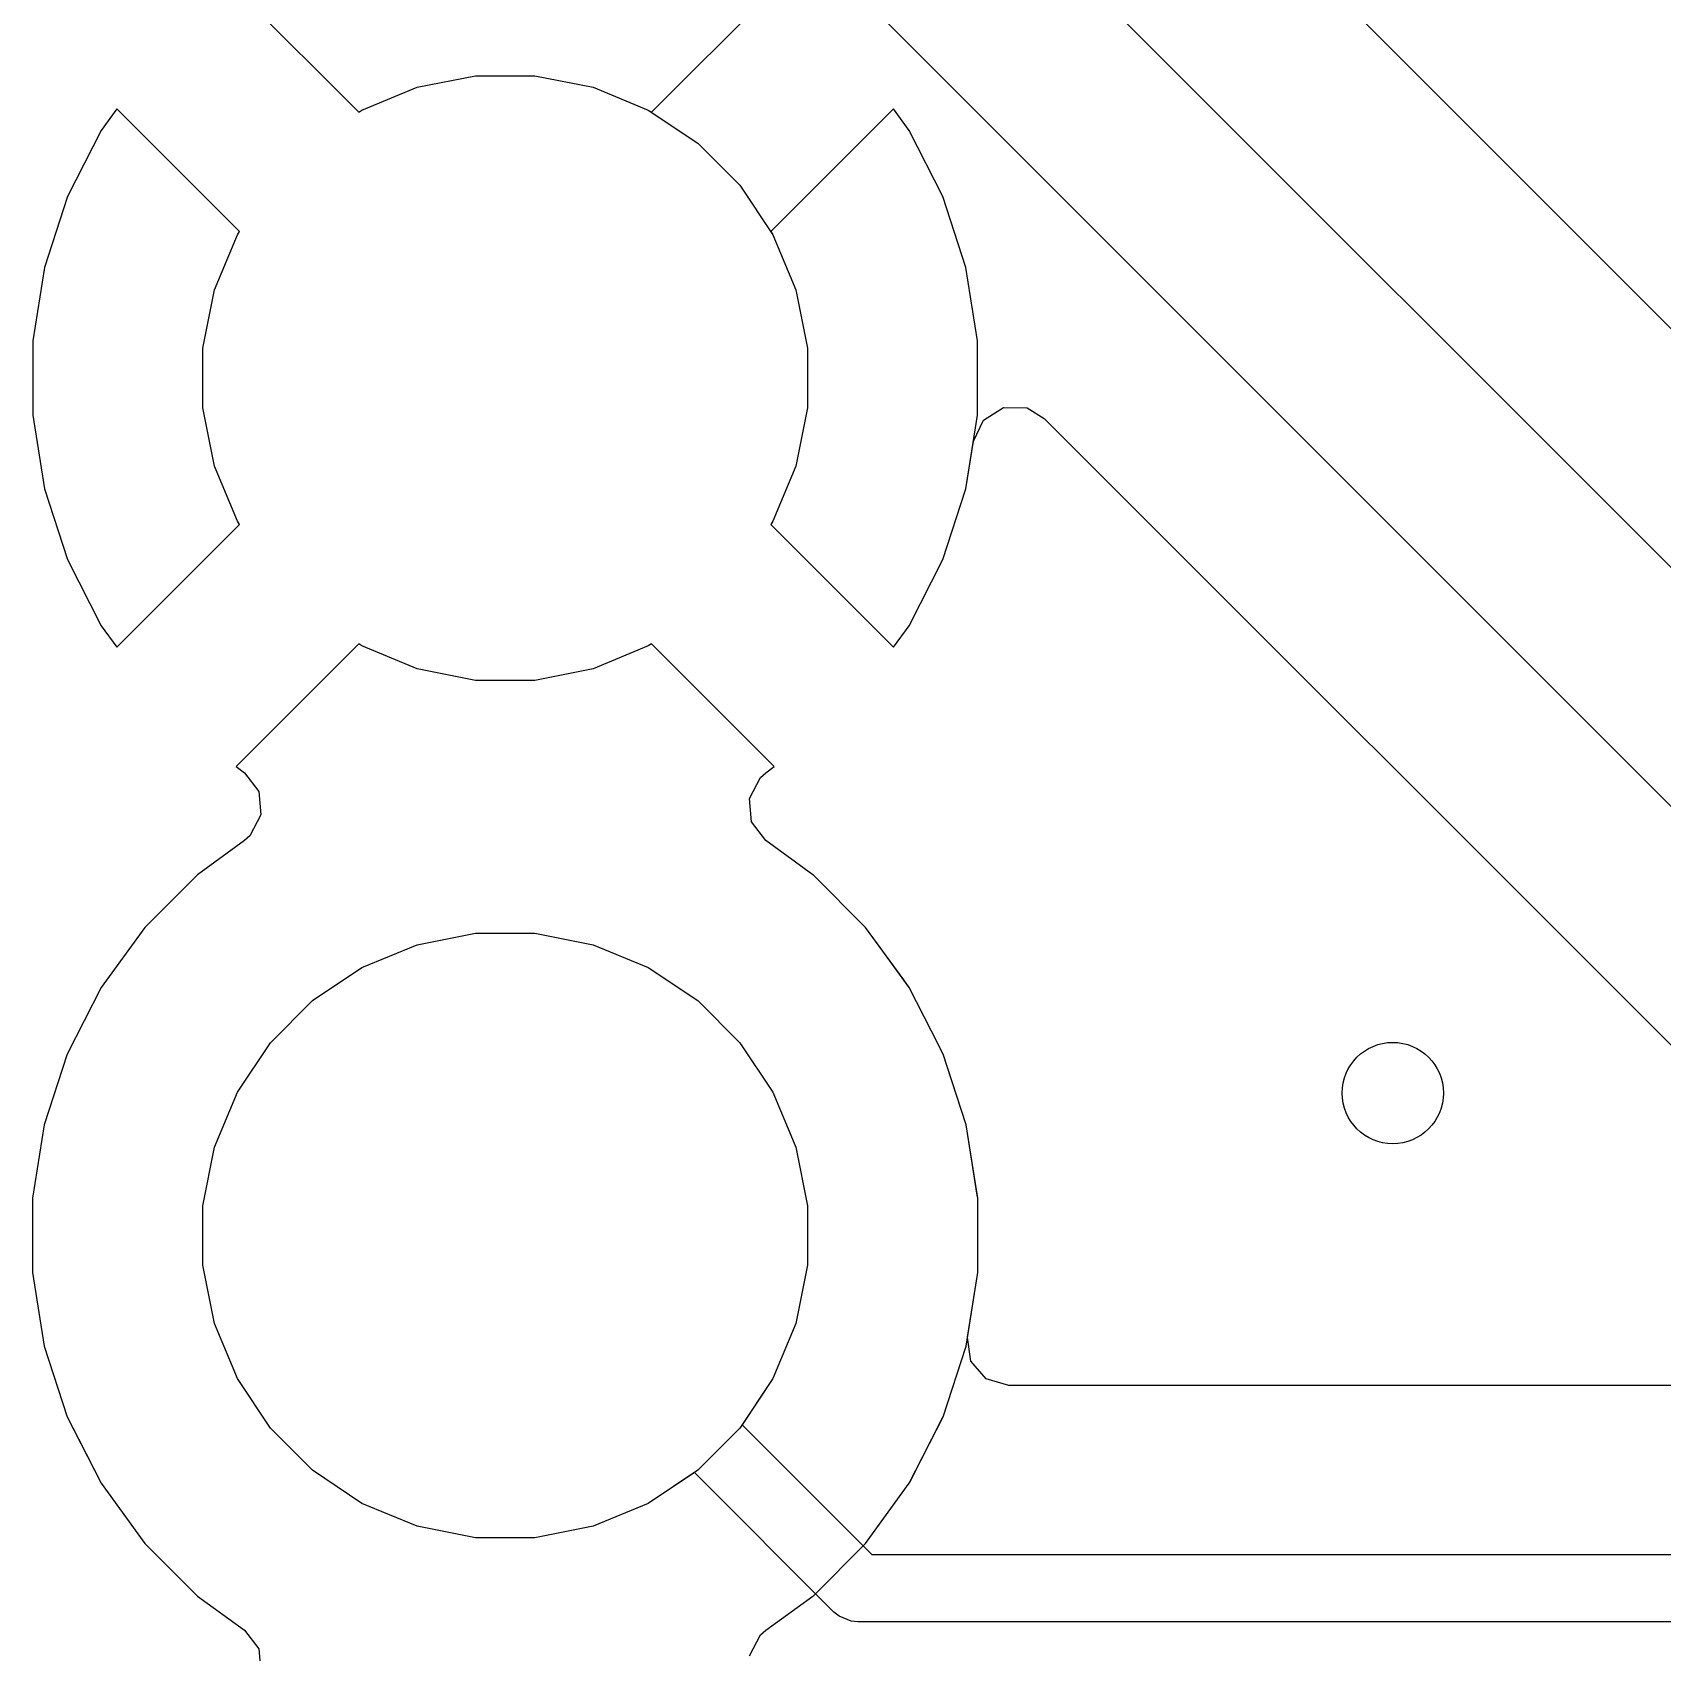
# Model space of a CAD drawing. Header units: inches. Extents: x 6.55 to 9.8, y -8.74 to -3.15.
# Drawn here: x 7.4468 to 7.637, y -8.3289 to -8.14 of the extents above; entities that cross this region are included whole.
import ezdxf

# ---------------------------------------------------------------- set-up
doc = ezdxf.new("R2010")
doc.units = ezdxf.units.IN
doc.header["$MEASUREMENT"] = 0
doc.layers.add('Edge.Cuts', color=254, linetype='CONTINUOUS', true_color=0xd0d2cd)

msp = doc.modelspace()

# ---------------------------------------------------------------- linework, layer by layer
at = {"layer": 'Edge.Cuts', "linetype": 'CONTINUOUS'}
for p, q in [((7.53296, -8.09733), (8.08721, -8.65157)), ((7.86629, -8.40279), (7.57063, -8.10713)), ((8.07617, -8.66838), (7.51904, -8.11125)), ((7.47057, -8.13493), (7.48489, -8.14925)), ((7.47057, -8.13493), (7.48489, -8.14925)), ((7.47057, -8.13493), (7.48489, -8.14925)), ((7.47057, -8.13493), (7.48489, -8.14925)), ((7.51904, -8.14925), (7.53336, -8.13493)), ((7.51904, -8.14925), (7.53336, -8.13493)), ((7.51904, -8.14925), (7.53336, -8.13493)), ((7.48526, -8.149), (7.49168, -8.14634)), ((7.48526, -8.149), (7.49168, -8.14634)), ((7.48526, -8.149), (7.49168, -8.14634)), ((7.48526, -8.149), (7.49168, -8.14634)), ((7.49168, -8.14634), (7.49849, -8.14499)), ((7.49168, -8.14634), (7.49849, -8.14499)), ((7.49168, -8.14634), (7.49849, -8.14499)), ((7.49168, -8.14634), (7.49849, -8.14499)), ((7.49849, -8.14499), (7.50544, -8.14499)), ((7.49849, -8.14499), (7.50544, -8.14499)), ((7.49849, -8.14499), (7.50544, -8.14499)), ((7.49849, -8.14499), (7.50544, -8.14499)), ((7.50544, -8.14499), (7.51225, -8.14634)), ((7.50544, -8.14499), (7.51225, -8.14634)), ((7.50544, -8.14499), (7.51225, -8.14634)), ((7.50544, -8.14499), (7.51225, -8.14634)), ((7.51225, -8.14634), (7.51867, -8.149)), ((7.51225, -8.14634), (7.51867, -8.149)), ((7.51225, -8.14634), (7.51867, -8.149)), ((7.51225, -8.14634), (7.51867, -8.149)), ((7.45665, -8.14885), (7.45482, -8.15136)), ((7.45665, -8.14885), (7.45482, -8.15136)), ((7.45665, -8.14885), (7.45482, -8.15136)), ((7.45665, -8.14885), (7.45482, -8.15136)), ((7.47097, -8.16317), (7.45665, -8.14885)), ((7.45665, -8.14885), (7.45665, -8.14885)), ((7.47097, -8.16317), (7.45665, -8.14885)), ((7.45665, -8.14885), (7.45665, -8.14885)), ((7.47097, -8.16317), (7.45665, -8.14885)), ((7.45665, -8.14885), (7.45665, -8.14885)), ((7.47097, -8.16317), (7.45665, -8.14885)), ((7.45665, -8.14885), (7.45665, -8.14885)), ((7.48489, -8.14925), (7.48526, -8.149)), ((7.48489, -8.14925), (7.48526, -8.149)), ((7.48489, -8.14925), (7.48526, -8.149)), ((7.48489, -8.14925), (7.48526, -8.149)), ((7.51867, -8.149), (7.51904, -8.14925)), ((7.51867, -8.149), (7.51904, -8.14925)), ((7.51867, -8.149), (7.51904, -8.14925)), ((7.51867, -8.149), (7.52444, -8.15286)), ((7.54728, -8.14885), (7.53296, -8.16317)), ((7.54728, -8.14885), (7.53296, -8.16317)), ((7.54728, -8.14885), (7.53296, -8.16317)), ((7.54911, -8.15136), (7.54728, -8.14885)), ((7.54728, -8.14885), (7.54728, -8.14885)), ((7.54911, -8.15136), (7.54728, -8.14885)), ((7.54728, -8.14885), (7.54728, -8.14885)), ((7.54911, -8.15136), (7.54728, -8.14885)), ((7.54728, -8.14885), (7.54728, -8.14885)), ((7.45482, -8.15136), (7.45089, -8.15909)), ((7.45482, -8.15136), (7.45089, -8.15909)), ((7.45482, -8.15136), (7.45089, -8.15909)), ((7.45482, -8.15136), (7.45089, -8.15909)), ((7.55305, -8.15909), (7.54911, -8.15136)), ((7.55305, -8.15909), (7.54911, -8.15136)), ((7.55305, -8.15909), (7.54911, -8.15136)), ((7.52444, -8.15286), (7.52936, -8.15777)), ((7.52936, -8.15777), (7.53321, -8.16355)), ((7.45089, -8.15909), (7.4482, -8.16734)), ((7.45089, -8.15909), (7.4482, -8.16734)), ((7.45089, -8.15909), (7.4482, -8.16734)), ((7.45089, -8.15909), (7.4482, -8.16734)), ((7.55573, -8.16734), (7.55305, -8.15909)), ((7.55573, -8.16734), (7.55305, -8.15909)), ((7.55573, -8.16734), (7.55305, -8.15909)), ((7.46806, -8.16996), (7.47072, -8.16355)), ((7.46806, -8.16996), (7.47072, -8.16355)), ((7.46806, -8.16996), (7.47072, -8.16355)), ((7.46806, -8.16996), (7.47072, -8.16355)), ((7.47072, -8.16355), (7.47097, -8.16317)), ((7.47072, -8.16355), (7.47097, -8.16317)), ((7.47072, -8.16355), (7.47097, -8.16317)), ((7.47072, -8.16355), (7.47097, -8.16317)), ((7.53296, -8.16317), (7.53321, -8.16355)), ((7.53296, -8.16317), (7.53321, -8.16355)), ((7.53296, -8.16317), (7.53321, -8.16355)), ((7.53321, -8.16355), (7.53587, -8.16996)), ((7.53321, -8.16355), (7.53587, -8.16996)), ((7.53321, -8.16355), (7.53587, -8.16996)), ((7.53321, -8.16355), (7.53587, -8.16996)), ((7.4482, -8.16734), (7.44685, -8.17591)), ((7.4482, -8.16734), (7.44685, -8.17591)), ((7.4482, -8.16734), (7.44685, -8.17591)), ((7.4482, -8.16734), (7.44685, -8.17591)), ((7.55708, -8.17591), (7.55573, -8.16734)), ((7.55708, -8.17591), (7.55573, -8.16734)), ((7.55708, -8.17591), (7.55573, -8.16734)), ((7.4667, -8.17678), (7.46806, -8.16996)), ((7.4667, -8.17678), (7.46806, -8.16996)), ((7.4667, -8.17678), (7.46806, -8.16996)), ((7.4667, -8.17678), (7.46806, -8.16996)), ((7.53587, -8.16996), (7.53723, -8.17678)), ((7.53587, -8.16996), (7.53723, -8.17678)), ((7.53587, -8.16996), (7.53723, -8.17678)), ((7.53587, -8.16996), (7.53723, -8.17678)), ((7.44685, -8.17591), (7.44685, -8.18459)), ((7.44685, -8.17591), (7.44685, -8.18459)), ((7.44685, -8.17591), (7.44685, -8.18459)), ((7.44685, -8.17591), (7.44685, -8.18459)), ((7.4667, -8.18372), (7.4667, -8.17678)), ((7.4667, -8.18372), (7.4667, -8.17678)), ((7.4667, -8.18372), (7.4667, -8.17678)), ((7.4667, -8.18372), (7.4667, -8.17678)), ((7.53723, -8.17678), (7.53723, -8.18372)), ((7.53723, -8.17678), (7.53723, -8.18372)), ((7.53723, -8.17678), (7.53723, -8.18372)), ((7.53723, -8.17678), (7.53723, -8.18372)), ((7.55708, -8.18459), (7.55708, -8.17591)), ((7.55708, -8.18459), (7.55708, -8.17591)), ((7.55708, -8.18459), (7.55708, -8.17591)), ((7.44685, -8.18459), (7.4482, -8.19316)), ((7.44685, -8.18459), (7.4482, -8.19316)), ((7.44685, -8.18459), (7.4482, -8.19316)), ((7.44685, -8.18459), (7.4482, -8.19316)), ((7.46806, -8.19054), (7.4667, -8.18372)), ((7.46806, -8.19054), (7.4667, -8.18372)), ((7.46806, -8.19054), (7.4667, -8.18372)), ((7.46806, -8.19054), (7.4667, -8.18372)), ((7.53723, -8.18372), (7.53587, -8.19054)), ((7.53723, -8.18372), (7.53587, -8.19054)), ((7.53723, -8.18372), (7.53587, -8.19054)), ((7.53723, -8.18372), (7.53587, -8.19054)), ((7.55573, -8.19316), (7.55708, -8.18459)), ((7.55573, -8.19316), (7.55708, -8.18459)), ((7.55573, -8.19316), (7.55708, -8.18459)), ((7.55778, -8.18515), (7.56011, -8.18369)), ((7.56011, -8.18369), (7.56286, -8.18373)), ((7.56286, -8.18373), (7.56487, -8.18495)), ((7.5566, -8.18763), (7.55778, -8.18515)), ((7.56487, -8.18495), (8.0643, -8.68437)), ((7.55573, -8.19316), (7.5566, -8.18763)), ((7.47072, -8.19695), (7.46806, -8.19054)), ((7.47072, -8.19695), (7.46806, -8.19054)), ((7.47072, -8.19695), (7.46806, -8.19054)), ((7.47072, -8.19695), (7.46806, -8.19054)), ((7.53587, -8.19054), (7.53321, -8.19695)), ((7.53587, -8.19054), (7.53321, -8.19695)), ((7.53587, -8.19054), (7.53321, -8.19695)), ((7.53587, -8.19054), (7.53321, -8.19695)), ((7.4482, -8.19316), (7.45089, -8.20141)), ((7.4482, -8.19316), (7.45089, -8.20141)), ((7.4482, -8.19316), (7.45089, -8.20141)), ((7.4482, -8.19316), (7.45089, -8.20141)), ((7.55305, -8.20141), (7.55573, -8.19316)), ((7.55305, -8.20141), (7.55573, -8.19316)), ((7.55305, -8.20141), (7.55573, -8.19316)), ((7.55305, -8.20141), (7.55573, -8.19316)), ((7.45665, -8.21165), (7.47097, -8.19733)), ((7.45665, -8.21165), (7.47097, -8.19733)), ((7.45665, -8.21165), (7.47097, -8.19733)), ((7.45665, -8.21165), (7.47097, -8.19733)), ((7.47097, -8.19733), (7.47072, -8.19695)), ((7.47097, -8.19733), (7.47072, -8.19695)), ((7.47097, -8.19733), (7.47072, -8.19695)), ((7.47097, -8.19733), (7.47072, -8.19695)), ((7.53321, -8.19695), (7.53296, -8.19733)), ((7.53321, -8.19695), (7.53296, -8.19733)), ((7.53321, -8.19695), (7.53296, -8.19733)), ((7.53321, -8.19695), (7.53296, -8.19733)), ((7.53296, -8.19733), (7.54728, -8.21165)), ((7.53296, -8.19733), (7.54728, -8.21165)), ((7.53296, -8.19733), (7.54728, -8.21165)), ((7.53296, -8.19733), (7.54728, -8.21165)), ((7.45089, -8.20141), (7.45482, -8.20914)), ((7.45089, -8.20141), (7.45482, -8.20914)), ((7.45089, -8.20141), (7.45482, -8.20914)), ((7.45089, -8.20141), (7.45482, -8.20914)), ((7.54911, -8.20914), (7.55305, -8.20141)), ((7.54911, -8.20914), (7.55305, -8.20141)), ((7.54911, -8.20914), (7.55305, -8.20141)), ((7.54911, -8.20914), (7.55305, -8.20141)), ((7.45482, -8.20914), (7.45665, -8.21165)), ((7.45482, -8.20914), (7.45665, -8.21165)), ((7.45482, -8.20914), (7.45665, -8.21165)), ((7.45482, -8.20914), (7.45665, -8.21165)), ((7.54728, -8.21165), (7.54911, -8.20914)), ((7.54728, -8.21165), (7.54911, -8.20914)), ((7.54728, -8.21165), (7.54911, -8.20914)), ((7.54728, -8.21165), (7.54911, -8.20914)), ((7.48489, -8.21125), (7.47057, -8.22557)), ((7.48489, -8.21125), (7.47057, -8.22557)), ((7.48489, -8.21125), (7.47057, -8.22557)), ((7.48489, -8.21125), (7.47057, -8.22557)), ((7.48526, -8.2115), (7.48489, -8.21125)), ((7.48526, -8.2115), (7.48489, -8.21125)), ((7.48526, -8.2115), (7.48489, -8.21125)), ((7.48526, -8.2115), (7.48489, -8.21125)), ((7.49168, -8.21416), (7.48526, -8.2115)), ((7.49168, -8.21416), (7.48526, -8.2115)), ((7.49168, -8.21416), (7.48526, -8.2115)), ((7.49168, -8.21416), (7.48526, -8.2115)), ((7.51867, -8.2115), (7.51225, -8.21416)), ((7.51867, -8.2115), (7.51225, -8.21416)), ((7.51867, -8.2115), (7.51225, -8.21416)), ((7.51867, -8.2115), (7.51225, -8.21416)), ((7.51904, -8.21125), (7.51867, -8.2115)), ((7.51904, -8.21125), (7.51867, -8.2115)), ((7.51904, -8.21125), (7.51867, -8.2115)), ((7.51904, -8.21125), (7.51867, -8.2115)), ((7.53336, -8.22557), (7.51904, -8.21125)), ((7.53336, -8.22557), (7.51904, -8.21125)), ((7.53336, -8.22557), (7.51904, -8.21125)), ((7.53336, -8.22557), (7.51904, -8.21125)), ((7.54728, -8.21165), (7.54728, -8.21165)), ((7.54728, -8.21165), (7.54728, -8.21165)), ((7.54728, -8.21165), (7.54728, -8.21165)), ((7.54728, -8.21165), (7.54728, -8.21165)), ((7.49849, -8.21551), (7.49168, -8.21416)), ((7.49849, -8.21551), (7.49168, -8.21416)), ((7.49849, -8.21551), (7.49168, -8.21416)), ((7.49849, -8.21551), (7.49168, -8.21416)), ((7.51225, -8.21416), (7.50544, -8.21551)), ((7.51225, -8.21416), (7.50544, -8.21551)), ((7.51225, -8.21416), (7.50544, -8.21551)), ((7.51225, -8.21416), (7.50544, -8.21551)), ((7.50544, -8.21551), (7.49849, -8.21551)), ((7.50544, -8.21551), (7.49849, -8.21551)), ((7.50544, -8.21551), (7.49849, -8.21551)), ((7.50544, -8.21551), (7.49849, -8.21551)), ((7.47057, -8.22557), (7.47057, -8.22557)), ((7.47057, -8.22557), (7.47156, -8.22629)), ((7.47057, -8.22557), (7.47057, -8.22557)), ((7.47057, -8.22557), (7.47156, -8.22629)), ((7.47057, -8.22557), (7.47057, -8.22557)), ((7.47057, -8.22557), (7.47156, -8.22629)), ((7.47057, -8.22557), (7.47057, -8.22557)), ((7.47057, -8.22557), (7.47156, -8.22629)), ((7.47156, -8.22629), (7.47324, -8.22847)), ((7.47156, -8.22629), (7.47324, -8.22847)), ((7.47156, -8.22629), (7.47324, -8.22847)), ((7.47156, -8.22629), (7.47324, -8.22847)), ((7.53174, -8.22684), (7.53237, -8.22629)), ((7.53174, -8.22684), (7.53237, -8.22629)), ((7.53174, -8.22684), (7.53237, -8.22629)), ((7.53174, -8.22684), (7.53237, -8.22629)), ((7.53237, -8.22629), (7.53336, -8.22557)), ((7.53237, -8.22629), (7.53336, -8.22557)), ((7.53237, -8.22629), (7.53336, -8.22557)), ((7.53237, -8.22629), (7.53336, -8.22557)), ((7.53336, -8.22557), (7.53336, -8.22557)), ((7.53336, -8.22557), (7.53336, -8.22557)), ((7.53336, -8.22557), (7.53336, -8.22557)), ((7.53336, -8.22557), (7.53336, -8.22557)), ((7.53046, -8.22927), (7.53174, -8.22684)), ((7.53046, -8.22927), (7.53174, -8.22684)), ((7.53046, -8.22927), (7.53174, -8.22684)), ((7.53046, -8.22927), (7.53174, -8.22684)), ((7.47324, -8.22847), (7.47347, -8.23121)), ((7.47324, -8.22847), (7.47347, -8.23121)), ((7.47324, -8.22847), (7.47347, -8.23121)), ((7.47324, -8.22847), (7.47347, -8.23121)), ((7.53069, -8.23201), (7.53046, -8.22927)), ((7.53069, -8.23201), (7.53046, -8.22927)), ((7.53069, -8.23201), (7.53046, -8.22927)), ((7.53069, -8.23201), (7.53046, -8.22927)), ((7.47347, -8.23121), (7.47219, -8.23364)), ((7.47347, -8.23121), (7.47219, -8.23364)), ((7.47347, -8.23121), (7.47219, -8.23364)), ((7.47347, -8.23121), (7.47219, -8.23364)), ((7.53237, -8.23419), (7.53069, -8.23201)), ((7.53237, -8.23419), (7.53069, -8.23201)), ((7.53237, -8.23419), (7.53069, -8.23201)), ((7.53237, -8.23419), (7.53069, -8.23201)), ((7.47219, -8.23364), (7.47156, -8.23419)), ((7.47219, -8.23364), (7.47156, -8.23419)), ((7.47219, -8.23364), (7.47156, -8.23419)), ((7.47219, -8.23364), (7.47156, -8.23419)), ((7.47156, -8.23419), (7.46605, -8.23819)), ((7.47156, -8.23419), (7.46605, -8.23819)), ((7.47156, -8.23419), (7.46605, -8.23819)), ((7.47156, -8.23419), (7.46605, -8.23819)), ((7.53788, -8.23819), (7.53237, -8.23419)), ((7.53788, -8.23819), (7.53237, -8.23419)), ((7.53788, -8.23819), (7.53237, -8.23419)), ((7.53788, -8.23819), (7.53237, -8.23419)), ((7.46605, -8.23819), (7.45991, -8.24433)), ((7.46605, -8.23819), (7.45991, -8.24433)), ((7.46605, -8.23819), (7.45991, -8.24433)), ((7.46605, -8.23819), (7.45991, -8.24433)), ((7.54402, -8.24433), (7.53789, -8.23819)), ((7.53789, -8.23819), (7.53788, -8.23819)), ((7.54402, -8.24433), (7.53789, -8.23819)), ((7.53789, -8.23819), (7.53788, -8.23819)), ((7.54402, -8.24433), (7.53789, -8.23819)), ((7.53789, -8.23819), (7.53788, -8.23819)), ((7.54402, -8.24433), (7.53789, -8.23819)), ((7.53789, -8.23819), (7.53788, -8.23819)), ((7.45991, -8.24433), (7.45481, -8.25135)), ((7.45991, -8.24433), (7.45481, -8.25135)), ((7.45991, -8.24433), (7.45481, -8.25135)), ((7.45991, -8.24433), (7.45481, -8.25135)), ((7.45991, -8.24433), (7.45991, -8.24433)), ((7.45991, -8.24433), (7.45991, -8.24433)), ((7.45991, -8.24433), (7.45991, -8.24433)), ((7.45991, -8.24433), (7.45991, -8.24433)), ((7.49168, -8.24634), (7.49849, -8.24499)), ((7.49168, -8.24634), (7.49849, -8.24499)), ((7.49168, -8.24634), (7.49849, -8.24499)), ((7.49168, -8.24634), (7.49849, -8.24499)), ((7.49849, -8.24499), (7.50544, -8.24499)), ((7.49849, -8.24499), (7.50544, -8.24499)), ((7.49849, -8.24499), (7.50544, -8.24499)), ((7.49849, -8.24499), (7.50544, -8.24499)), ((7.50544, -8.24499), (7.51225, -8.24634)), ((7.50544, -8.24499), (7.51225, -8.24634)), ((7.50544, -8.24499), (7.51225, -8.24634)), ((7.50544, -8.24499), (7.51225, -8.24634)), ((7.54542, -8.24625), (7.54402, -8.24433)), ((7.54402, -8.24433), (7.54402, -8.24433)), ((7.54847, -8.25045), (7.54402, -8.24433)), ((7.54402, -8.24433), (7.54402, -8.24433)), ((7.54847, -8.25045), (7.54402, -8.24433)), ((7.54402, -8.24433), (7.54402, -8.24433)), ((7.54847, -8.25045), (7.54402, -8.24433)), ((7.54402, -8.24433), (7.54402, -8.24433)), ((7.48526, -8.249), (7.49168, -8.24634)), ((7.48526, -8.249), (7.49168, -8.24634)), ((7.48526, -8.249), (7.49168, -8.24634)), ((7.48526, -8.249), (7.49168, -8.24634)), ((7.51225, -8.24634), (7.51867, -8.249)), ((7.51225, -8.24634), (7.51867, -8.249)), ((7.51225, -8.24634), (7.51867, -8.249)), ((7.51225, -8.24634), (7.51867, -8.249)), ((7.54912, -8.25135), (7.54542, -8.24625)), ((7.47949, -8.25286), (7.48526, -8.249)), ((7.47949, -8.25286), (7.48526, -8.249)), ((7.47949, -8.25286), (7.48526, -8.249)), ((7.47949, -8.25286), (7.48526, -8.249)), ((7.51867, -8.249), (7.52444, -8.25286)), ((7.51867, -8.249), (7.52444, -8.25286)), ((7.51867, -8.249), (7.52444, -8.25286)), ((7.51867, -8.249), (7.52444, -8.25286)), ((7.54912, -8.25135), (7.54847, -8.25045)), ((7.54912, -8.25135), (7.54847, -8.25045)), ((7.54912, -8.25135), (7.54847, -8.25045)), ((7.45481, -8.25135), (7.45087, -8.25909)), ((7.45481, -8.25135), (7.45087, -8.25909)), ((7.45481, -8.25135), (7.45087, -8.25909)), ((7.45481, -8.25135), (7.45087, -8.25909)), ((7.47458, -8.25777), (7.47949, -8.25286)), ((7.47458, -8.25777), (7.47949, -8.25286)), ((7.47458, -8.25777), (7.47949, -8.25286)), ((7.47458, -8.25777), (7.47949, -8.25286)), ((7.52444, -8.25286), (7.52936, -8.25777)), ((7.52444, -8.25286), (7.52936, -8.25777)), ((7.52444, -8.25286), (7.52936, -8.25777)), ((7.52444, -8.25286), (7.52936, -8.25777)), ((7.5517, -8.25641), (7.54912, -8.25135)), ((7.5517, -8.25641), (7.54912, -8.25135)), ((7.5517, -8.25641), (7.54912, -8.25135)), ((7.5517, -8.25641), (7.54912, -8.25135)), ((7.55306, -8.25909), (7.5517, -8.25641)), ((7.55306, -8.25909), (7.5517, -8.25641)), ((7.55306, -8.25909), (7.5517, -8.25641)), ((7.55306, -8.25909), (7.5517, -8.25641)), ((7.47072, -8.26355), (7.47458, -8.25777)), ((7.47072, -8.26355), (7.47458, -8.25777)), ((7.47072, -8.26355), (7.47458, -8.25777)), ((7.47072, -8.26355), (7.47458, -8.25777)), ((7.52936, -8.25777), (7.53321, -8.26355)), ((7.52936, -8.25777), (7.53321, -8.26355)), ((7.52936, -8.25777), (7.53321, -8.26355)), ((7.52936, -8.25777), (7.53321, -8.26355)), ((7.45087, -8.25909), (7.44819, -8.26734)), ((7.45087, -8.25909), (7.44819, -8.26734)), ((7.45087, -8.25909), (7.44819, -8.26734)), ((7.45087, -8.25909), (7.44819, -8.26734)), ((7.45087, -8.25909), (7.45087, -8.25909)), ((7.45087, -8.25909), (7.45087, -8.25909)), ((7.45087, -8.25909), (7.45087, -8.25909)), ((7.45087, -8.25909), (7.45087, -8.25909)), ((7.55306, -8.25909), (7.55306, -8.25909)), ((7.55575, -8.26734), (7.55306, -8.25909)), ((7.55306, -8.25909), (7.55306, -8.25909)), ((7.55575, -8.26734), (7.55306, -8.25909)), ((7.55306, -8.25909), (7.55306, -8.25909)), ((7.55575, -8.26734), (7.55306, -8.25909)), ((7.55306, -8.25909), (7.55306, -8.25909)), ((7.5535, -8.26042), (7.55306, -8.25909)), ((7.55575, -8.26734), (7.5535, -8.26042)), ((7.46806, -8.26996), (7.47072, -8.26355)), ((7.46806, -8.26996), (7.47072, -8.26355)), ((7.46806, -8.26996), (7.47072, -8.26355)), ((7.46806, -8.26996), (7.47072, -8.26355)), ((7.53321, -8.26355), (7.53587, -8.26996)), ((7.53321, -8.26355), (7.53587, -8.26996)), ((7.53321, -8.26355), (7.53587, -8.26996)), ((7.53321, -8.26355), (7.53587, -8.26996)), ((7.44819, -8.26734), (7.44683, -8.27591)), ((7.44819, -8.26734), (7.44683, -8.27591)), ((7.44819, -8.26734), (7.44683, -8.27591)), ((7.44819, -8.26734), (7.44683, -8.27591)), ((7.55705, -8.27557), (7.55575, -8.26734)), ((7.5571, -8.27591), (7.55575, -8.26734)), ((7.5571, -8.27591), (7.55575, -8.26734)), ((7.5571, -8.27591), (7.55575, -8.26734)), ((7.4667, -8.27678), (7.46806, -8.26996)), ((7.4667, -8.27678), (7.46806, -8.26996)), ((7.4667, -8.27678), (7.46806, -8.26996)), ((7.4667, -8.27678), (7.46806, -8.26996)), ((7.53587, -8.26996), (7.53723, -8.27678)), ((7.53587, -8.26996), (7.53723, -8.27678)), ((7.53587, -8.26996), (7.53723, -8.27678)), ((7.53587, -8.26996), (7.53723, -8.27678)), ((7.5571, -8.27591), (7.55705, -8.27557)), ((7.44683, -8.27591), (7.44683, -8.28459)), ((7.44683, -8.27591), (7.44683, -8.28459)), ((7.44683, -8.27591), (7.44683, -8.28459)), ((7.44683, -8.27591), (7.44683, -8.28459)), ((7.4667, -8.28372), (7.4667, -8.27678)), ((7.4667, -8.28372), (7.4667, -8.27678)), ((7.4667, -8.28372), (7.4667, -8.27678)), ((7.4667, -8.28372), (7.4667, -8.27678)), ((7.53723, -8.27678), (7.53723, -8.28372)), ((7.53723, -8.27678), (7.53723, -8.28372)), ((7.53723, -8.27678), (7.53723, -8.28372)), ((7.53723, -8.27678), (7.53723, -8.28372)), ((7.5571, -8.28459), (7.5571, -8.27591)), ((7.5571, -8.28459), (7.5571, -8.27591)), ((7.5571, -8.28459), (7.5571, -8.27591)), ((7.5571, -8.28459), (7.5571, -8.27591)), ((7.44683, -8.28459), (7.44819, -8.29316)), ((7.44683, -8.28459), (7.44819, -8.29316)), ((7.44683, -8.28459), (7.44819, -8.29316)), ((7.44683, -8.28459), (7.44819, -8.29316)), ((7.46806, -8.29054), (7.4667, -8.28372)), ((7.46806, -8.29054), (7.4667, -8.28372)), ((7.46806, -8.29054), (7.4667, -8.28372)), ((7.46806, -8.29054), (7.4667, -8.28372)), ((7.53723, -8.28372), (7.53587, -8.29054)), ((7.53723, -8.28372), (7.53587, -8.29054)), ((7.53723, -8.28372), (7.53587, -8.29054)), ((7.53723, -8.28372), (7.53587, -8.29054)), ((7.55575, -8.29316), (7.5571, -8.28459)), ((7.55575, -8.29316), (7.5571, -8.28459)), ((7.55575, -8.29316), (7.5571, -8.28459)), ((7.55591, -8.2921), (7.5571, -8.28459)), ((7.47072, -8.29695), (7.46806, -8.29054)), ((7.47072, -8.29695), (7.46806, -8.29054)), ((7.47072, -8.29695), (7.46806, -8.29054)), ((7.47072, -8.29695), (7.46806, -8.29054)), ((7.53587, -8.29054), (7.53321, -8.29695)), ((7.53587, -8.29054), (7.53321, -8.29695)), ((7.53587, -8.29054), (7.53321, -8.29695)), ((7.53587, -8.29054), (7.53321, -8.29695)), ((7.5559, -8.29217), (7.55591, -8.2921)), ((7.55629, -8.2949), (7.5559, -8.29217)), ((7.44819, -8.29316), (7.45087, -8.30142)), ((7.44819, -8.29316), (7.45087, -8.30142)), ((7.44819, -8.29316), (7.45087, -8.30142)), ((7.44819, -8.29316), (7.45087, -8.30142)), ((7.55306, -8.30142), (7.55575, -8.29316)), ((7.55306, -8.30142), (7.55575, -8.29316)), ((7.55306, -8.30142), (7.55575, -8.29316)), ((7.5581, -8.29698), (7.55629, -8.2949)), ((7.47458, -8.30273), (7.47072, -8.29695)), ((7.47458, -8.30273), (7.47072, -8.29695)), ((7.47458, -8.30273), (7.47072, -8.29695)), ((7.47458, -8.30273), (7.47072, -8.29695)), ((7.53321, -8.29695), (7.52936, -8.30273)), ((7.53321, -8.29695), (7.52936, -8.30273)), ((7.53321, -8.29695), (7.52936, -8.30273)), ((7.53321, -8.29695), (7.52962, -8.30234)), ((7.56073, -8.29775), (7.5581, -8.29698)), ((7.7726, -8.29775), (7.56073, -8.29775)), ((7.45087, -8.30142), (7.45087, -8.30142)), ((7.45087, -8.30142), (7.45481, -8.30915)), ((7.45087, -8.30142), (7.45087, -8.30142)), ((7.45087, -8.30142), (7.45217, -8.30398)), ((7.45087, -8.30142), (7.45087, -8.30142)), ((7.45087, -8.30142), (7.45481, -8.30915)), ((7.45087, -8.30142), (7.45087, -8.30142)), ((7.45087, -8.30142), (7.45481, -8.30915)), ((7.52962, -8.30234), (7.54474, -8.31746)), ((7.54912, -8.30915), (7.55306, -8.30142)), ((7.54912, -8.30915), (7.55306, -8.30142)), ((7.55176, -8.30398), (7.55301, -8.30153)), ((7.55301, -8.30153), (7.55306, -8.30142)), ((7.55306, -8.30142), (7.55306, -8.30142)), ((7.45217, -8.30398), (7.45481, -8.30915)), ((7.47949, -8.30764), (7.47458, -8.30273)), ((7.47949, -8.30764), (7.47458, -8.30273)), ((7.47949, -8.30764), (7.47458, -8.30273)), ((7.47949, -8.30764), (7.47458, -8.30273)), ((7.52936, -8.30273), (7.52444, -8.30764)), ((7.52936, -8.30273), (7.52444, -8.30764)), ((7.52936, -8.30273), (7.52444, -8.30764)), ((7.54918, -8.30903), (7.55176, -8.30398)), ((7.48526, -8.3115), (7.47949, -8.30764)), ((7.48526, -8.3115), (7.47949, -8.30764)), ((7.48526, -8.3115), (7.47949, -8.30764)), ((7.48526, -8.3115), (7.47949, -8.30764)), ((7.52444, -8.30764), (7.51867, -8.3115)), ((7.52444, -8.30764), (7.51867, -8.3115)), ((7.52444, -8.30764), (7.51867, -8.3115)), ((7.52405, -8.3079), (7.51867, -8.3115)), ((7.54032, -8.32418), (7.52405, -8.3079)), ((7.45481, -8.30915), (7.45991, -8.31617)), ((7.45481, -8.30915), (7.45481, -8.30915)), ((7.45481, -8.30915), (7.45991, -8.31617)), ((7.45481, -8.30915), (7.45991, -8.31617)), ((7.45481, -8.30915), (7.45991, -8.31617)), ((7.54402, -8.31617), (7.54912, -8.30915)), ((7.54402, -8.31617), (7.54912, -8.30915)), ((7.54402, -8.31617), (7.54912, -8.30915)), ((7.54912, -8.30915), (7.54918, -8.30903)), ((7.49168, -8.31416), (7.48526, -8.3115)), ((7.49168, -8.31416), (7.48526, -8.3115)), ((7.49168, -8.31416), (7.48526, -8.3115)), ((7.49168, -8.31416), (7.48526, -8.3115)), ((7.51867, -8.3115), (7.51225, -8.31416)), ((7.51867, -8.3115), (7.51225, -8.31416)), ((7.51867, -8.3115), (7.51225, -8.31416)), ((7.51867, -8.3115), (7.51225, -8.31416)), ((7.49849, -8.31551), (7.49168, -8.31416)), ((7.49849, -8.31551), (7.49168, -8.31416)), ((7.49849, -8.31551), (7.49168, -8.31416)), ((7.49849, -8.31551), (7.49168, -8.31416)), ((7.50544, -8.31551), (7.49849, -8.31551)), ((7.50544, -8.31551), (7.49849, -8.31551)), ((7.50544, -8.31551), (7.49849, -8.31551)), ((7.50544, -8.31551), (7.49849, -8.31551)), ((7.51225, -8.31416), (7.50544, -8.31551)), ((7.51225, -8.31416), (7.50544, -8.31551)), ((7.51225, -8.31416), (7.50544, -8.31551)), ((7.51225, -8.31416), (7.50544, -8.31551)), ((7.45991, -8.31617), (7.45991, -8.31617)), ((7.45991, -8.31617), (7.46605, -8.32231)), ((7.45991, -8.31617), (7.45991, -8.31617)), ((7.45991, -8.31617), (7.46605, -8.32231)), ((7.45991, -8.31617), (7.45991, -8.31617)), ((7.45991, -8.31617), (7.46605, -8.32231)), ((7.45991, -8.31617), (7.45991, -8.31617)), ((7.45991, -8.31617), (7.46605, -8.32231)), ((7.53789, -8.32231), (7.54402, -8.31617)), ((7.53789, -8.32231), (7.54402, -8.31617)), ((7.53789, -8.32231), (7.54402, -8.31617)), ((7.54474, -8.31746), (7.78279, -8.31746)), ((7.46605, -8.32231), (7.46605, -8.32231)), ((7.46605, -8.32231), (7.47154, -8.3263)), ((7.46605, -8.32231), (7.46605, -8.32231)), ((7.46605, -8.32231), (7.47154, -8.3263)), ((7.46605, -8.32231), (7.46605, -8.32231)), ((7.46605, -8.32231), (7.47154, -8.3263)), ((7.46605, -8.32231), (7.46605, -8.32231)), ((7.46605, -8.32231), (7.47154, -8.3263)), ((7.53239, -8.3263), (7.53788, -8.32231)), ((7.53239, -8.3263), (7.53788, -8.32231)), ((7.53239, -8.3263), (7.53788, -8.32231)), ((7.53788, -8.32231), (7.53788, -8.32231)), ((7.53788, -8.32231), (7.53789, -8.32231)), ((7.53788, -8.32231), (7.53788, -8.32231)), ((7.53788, -8.32231), (7.53789, -8.32231)), ((7.53788, -8.32231), (7.53788, -8.32231)), ((7.53788, -8.32231), (7.53789, -8.32231)), ((7.54092, -8.32467), (7.54032, -8.32418)), ((7.54234, -8.32525), (7.54092, -8.32467)), ((7.54311, -8.32533), (7.54234, -8.32525)), ((7.78442, -8.32533), (7.54311, -8.32533)), ((7.47154, -8.3263), (7.47322, -8.32848)), ((7.47154, -8.3263), (7.47322, -8.32848)), ((7.47154, -8.3263), (7.47322, -8.32848)), ((7.47154, -8.3263), (7.47322, -8.32848)), ((7.53047, -8.32928), (7.53176, -8.32685)), ((7.53047, -8.32928), (7.53176, -8.32685)), ((7.53047, -8.32928), (7.53176, -8.32685)), ((7.53176, -8.32685), (7.53239, -8.3263)), ((7.53176, -8.32685), (7.53239, -8.3263)), ((7.53176, -8.32685), (7.53239, -8.3263)), ((7.47322, -8.32848), (7.47346, -8.33122)), ((7.47322, -8.32848), (7.47346, -8.33122)), ((7.47322, -8.32848), (7.47346, -8.33122)), ((7.47322, -8.32848), (7.47346, -8.33122))]:
    msp.add_line(p, q, dxfattribs=at)
at = {"layer": 'Edge.Cuts'}
msp.add_circle((7.60553, -8.26364), 0.00591, dxfattribs=at)
msp.add_circle((7.60553, -8.26364), 0.00591, dxfattribs=at)
msp.add_circle((7.60553, -8.26364), 0.00591, dxfattribs=at)
msp.add_circle((7.60553, -8.26364), 0.00591, dxfattribs=at)

doc.saveas('drawing.dxf')
